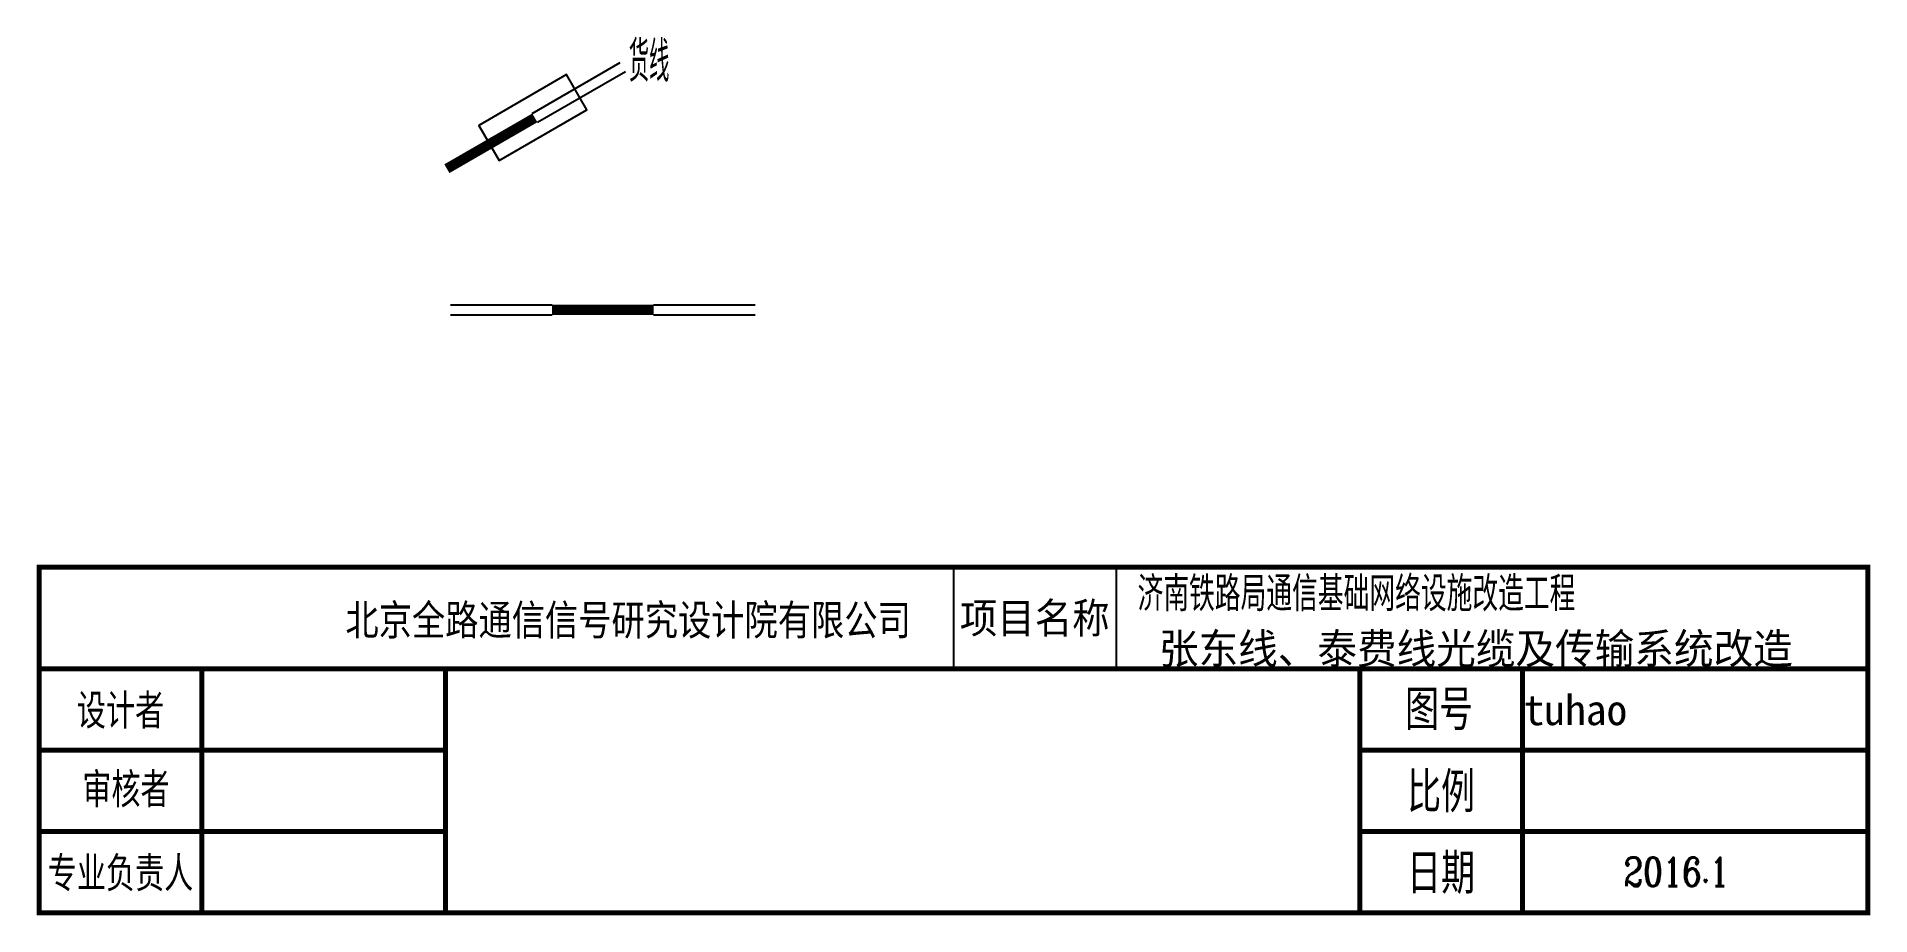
# Model space of a CAD drawing. Header units: inches. Extents: x -47 to 134, y -12 to 74.
import ezdxf
from ezdxf.enums import TextEntityAlignment as Align

# ---------------------------------------------------------------- set-up
doc = ezdxf.new("R2010")
doc.units = ezdxf.units.IN
doc.header["$MEASUREMENT"] = 0
doc.layers.add('TABLE', color=7, linetype='Continuous')
doc.styles.add('H', font='SimSun.ttf', dxfattribs={"width": 0.9, "height": 300})
doc.styles.add('ROMANC', font='romanc.shx', dxfattribs={"width": 0.8, "bigfont": 'hztxt.shx'})
doc.styles.add('RT_TABLE', font='ROMANS.shx', dxfattribs={"width": 0.5, "bigfont": 'HZFS1.shx'})
doc.styles.add('宋体', font='SimSun.ttf')

# ---------------------------------------------------------------- blocks, each defined once
blk = doc.blocks.new('sign')
for p, q in [((90, 34), (90, 24)), ((106, 34), (106, 24)), ((106, 34), (106, 24)), ((40, 24), (0, 24)), ((0, 24), (0, 0)), ((180, 24), (0, 24)), ((40, 24), (0, 24)), ((130, 24), (130, 0)), ((180, 24), (180, 0)), ((180, 0), (0, 0))]:
    blk.add_line(p, q)
at = {"const_width": 0.5}
for points in [[(0, 34), (180, 34), (180, 24), (0, 24)], [(0, 24), (180, 24), (180, 0), (0, 0)]]:
    blk.add_lwpolyline(points, close=True, dxfattribs=at)
for points in [[(16, 24), (16, 0)], [(40, 24), (40, 0)], [(40, 24), (40, 0)], [(130, 24), (180, 24)], [(130, 24), (180, 24)], [(130, 24), (130, 0)], [(146, 24), (146, 0)], [(180, 24), (180, 0)], [(0, 16), (40, 16)], [(130, 16), (180, 16)], [(0, 8), (40, 8)], [(130, 8), (180, 8)], [(0, 0), (180, 0)], [(0, 0), (76, 0)], [(0, 0), (180, 0)]]:
    blk.add_lwpolyline(points, dxfattribs=at)
for s, height, style, width, p in [('北京全路通信信号研究设计院有限公司', 3, 'H', 0.8, (57.97, 28.81)), ('项目名称', 3, 'H', 0.9, (98, 29)), ('图号', 3.5, '宋体', 0.7, (137.8, 20.1)), ('比例', 3.5, '宋体', 0.7, (138, 12)), ('日期', 3.5, '宋体', 0.7, (138, 4))]:
    blk.add_text(s, height=height, dxfattribs=dict(style=style, width=width)).set_placement(p, align=Align.MIDDLE_CENTER)
at = {"style": '宋体', "width": 0.7}
for s, p in [('设计者', (8, 20)), ('审核者', (8.54, 12.27)), ('专业负责人', (8, 4))]:
    blk.add_text(s, height=3, dxfattribs=at).set_placement(p, align=Align.MIDDLE)
at = {"width": 0.65}
blk.add_attdef('PROGRAM_NAME_001', (108.12, 30), '', height=3, dxfattribs=at)
for tag, p in [('PROGRAM_NAME_002', (110.22, 24.49)), ('TUHAO_001', (146.12, 18.46))]:
    blk.add_attdef(tag, p, '', height=3)
blk.add_attdef('TU_NAME', text='', height=3.5).set_placement((85, 12.5), align=Align.MIDDLE_CENTER)
at = {"style": 'ROMANC', "width": 0.8}
blk.add_attdef('RIQI_001', (155.97, 2.63), '', height=2.8, dxfattribs=at)
blk = doc.blocks.new('zxguogui')
at = {"layer": 'TABLE'}
for p, q in [((-15.4, 0.54), (-5.4, 0.54)), ((4.6, 0.54), (14.6, 0.54)), ((-15.4, -0.46), (-5.4, -0.46)), ((4.6, -0.46), (14.6, -0.46))]:
    blk.add_line(p, q, dxfattribs=at)
at = {"layer": 'TABLE', "const_width": 1}
blk.add_lwpolyline([(-5.4, 0.04), (4.6, 0.04)], dxfattribs=at)
blk = doc.blocks.new('cxguogui')
at = {"layer": 'TABLE'}
for p, q in [((2.66, 1.87), (11.32, 6.87)), ((3.16, 1), (11.82, 6))]:
    blk.add_line(p, q, dxfattribs=at)
blk.add_lwpolyline([(-0.62, -2.77), (8.04, 2.23), (6.04, 5.69), (-2.62, 0.69)], close=True, dxfattribs=at)
at = {"layer": 'TABLE', "const_width": 1}
blk.add_lwpolyline([(-5.75, -3.57), (2.91, 1.43)], dxfattribs=at)
at = {"layer": 'TABLE', "insert": (14.15, 6.98), "char_height": 4, "width": 10, "attachment_point": 5, "style": 'RT_TABLE'}
blk.add_mtext('货线', dxfattribs=at)

msp = doc.modelspace()

# ---------------------------------------------------------------- block references
for name, p in [('cxguogui', (-0.63, 64.55)), ('zxguogui', (9.37, 47.05))]:
    msp.add_blockref(name, p)
msp.add_blockref('sign', (-46.51, -12.24)).add_auto_attribs({'PROGRAM_NAME_002': '张东线、泰费线光缆及传输系统改造', 'RIQI_001': '2016.1', 'TUHAO_001': 'tuhao', 'PROGRAM_NAME_001': '济南铁路局通信基础网络设施改造工程'})

doc.saveas('drawing.dxf')
